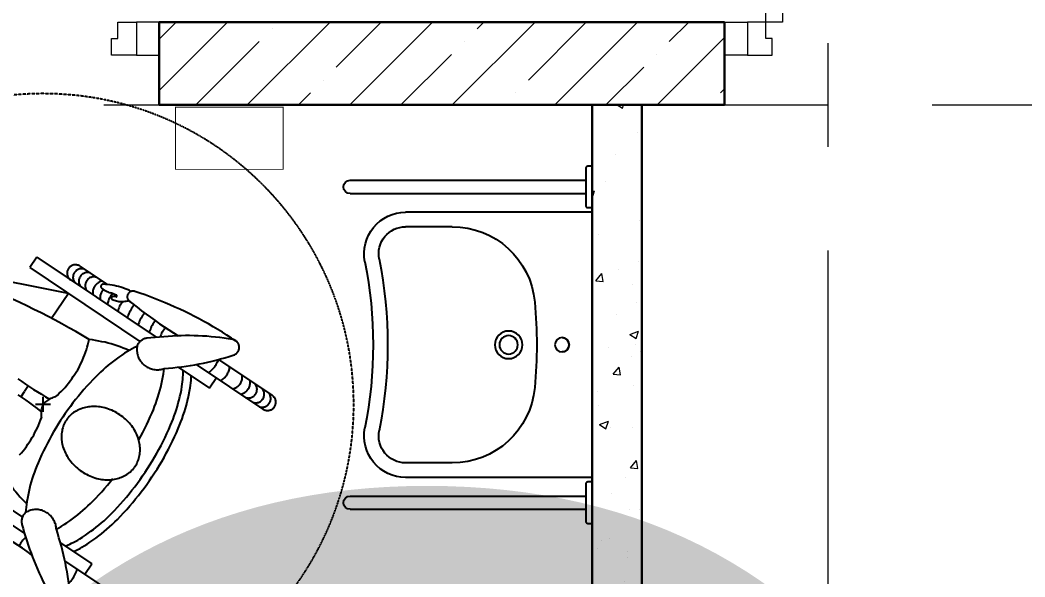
# Model space of a CAD drawing. Header units: millimetres. Extents: x -13407 to 8063098, y -54153 to 109271.
# Drawn here: x 40734 to 43160, y 14651 to 15995 of the extents above; entities that cross this region are included whole.
import ezdxf
from ezdxf.enums import TextEntityAlignment as Align

# ---------------------------------------------------------------- set-up
doc = ezdxf.new("R2018")
doc.units = ezdxf.units.MM
for name, pattern in [('ACAD_ISO03W100', [30, 12, -18]), ('CENTER', [2, 1.25, -0.25, 0.25, -0.25]), ('TRATTEGGIATA', [0.75, 0.5, -0.25])]:
    doc.linetypes.add(name, pattern=pattern)
doc.layers.get('Defpoints').update_dxf_attribs({"color": 6})
for name, color, linetype, lineweight in [('АР_Двери', 5, 'Continuous', 18), ('АР_Маркер экспликации', 239, 'Continuous', 13), ('АР_Номер помещения', 1, 'Continuous', 25), ('АР_Оси', 193, 'Continuous', 9), ('АР_Перегородки газоблок', 165, 'Continuous', 30), ('АР_Перегородки газоблок_Штрих', 165, 'Continuous', 5), ('АР_Помещения_площадь', 19, 'Continuous', 9), ('АР_Сущ Несущая стена', 202, 'Continuous', 30), ('АР_Штриховка монолит', 250, 'Continuous', 9), ('ТХ_ОСНОВНОЙ', 103, 'Continuous', 25)]:
    doc.layers.add(name, color=color, linetype=linetype, lineweight=lineweight)
doc.layers.add('АР_Названия помещений', color=124, linetype='Continuous', lineweight=5, plot=False)
doc.layers.add('ТХ_обор_бытовое', color=14, linetype='Continuous')
doc.layers.add('ТХ_сантехника', color=253, linetype='Continuous')
doc.styles.add('ISOCPEUR', font='isocpeur.ttf', dxfattribs={"width": 0.7})
doc.styles.get("Standard").update_dxf_attribs({"font": 'arial.ttf'})

# ---------------------------------------------------------------- blocks, each defined once
blk = doc.blocks.new('*U344')
for points in [[(0, 0), (0, -80), (55, -80), (55, 0), (0, 0)], [(55, -80), (55, 0), (115, 0), (115, -40), (100, -40), (100, -80), (55, -80)], [(1175, -80), (1175, 0), (1115, 0), (1115, -40), (1130, -40), (1130, -80), (1175, -80)], [(1230, 0), (1230, -80), (1175, -80), (1175, 0), (1230, 0)]]:
    blk.add_lwpolyline(points)
blk.add_lwpolyline([(100, -80), (100, -1110), (140, -1110), (140, -80)], close=True)
at = {"linetype": 'ACAD_ISO03W100', "ltscale": 3}
blk.add_arc((100, -80), 1030, 270, 0, dxfattribs=at)
blk = doc.blocks.new('*U370')
for points in [[(0, 0), (0, -80), (55, -80), (55, 0), (0, 0)], [(55, -80), (55, 0), (115, 0), (115, -40), (100, -40), (100, -80), (55, -80)], [(1075, -80), (1075, 0), (1015, 0), (1015, -40), (1030, -40), (1030, -80), (1075, -80)], [(1130, 0), (1130, -80), (1075, -80), (1075, 0), (1130, 0)]]:
    blk.add_lwpolyline(points)
blk.add_lwpolyline([(100, -80), (100, -1010), (140, -1010), (140, -80)], close=True)
at = {"linetype": 'ACAD_ISO03W100', "ltscale": 3}
blk.add_arc((100, -80), 930, 270, 0, dxfattribs=at)
blk = doc.blocks.new('Из_буфера26453')
for points in [[(15.1, 355.1), (-272.6, 162)], [(15.1, 355.1), (31.8, 330.1)], [(31.8, 330.1), (-233.9, 151.9)], [(-88.8, 333.3), (-154.9, 289.3)], [(-112.7, 317.4), (-110.8, 318), (-109.2, 318.2), (-105.5, 318.2), (-103.7, 318), (-101.8, 317.7), (-100.2, 317.1), (-98.4, 316.3), (-96.8, 315.5), (-95.2, 314.7), (-93.9, 313.7), (-92.5, 312.4), (-91.2, 311), (-90.2, 309.7), (-89.1, 308.1), (-88, 306.5), (-87.5, 305), (-86.7, 303.1), (-86.4, 301.5), (-86.2, 299.6), (-85.9, 297.8), (-85.9, 295.9), (-86.2, 294.1), (-86.4, 292.5), (-87, 290.6), (-87.8, 289), (-88.6, 287.2), (-89.4, 285.9), (-90.4, 284.3)], [(-98.9, 326.7), (-97, 327.2), (-95.4, 327.5), (-91.7, 327.5), (-89.9, 327.2), (-88, 327), (-86.4, 326.4), (-84.6, 325.6), (-83, 324.8), (-81.4, 324.1), (-80.1, 323), (-78.7, 321.6), (-77.4, 320.3), (-76.4, 319), (-75.3, 317.4), (-74.3, 315.8), (-73.7, 314.2), (-72.9, 312.4), (-72.7, 310.8), (-72.4, 308.9), (-72.1, 307.1), (-72.1, 305.2), (-72.4, 303.3), (-72.7, 301.8), (-73.2, 299.9), (-74, 298.1), (-74.8, 296.5), (-75.6, 294.9), (-76.6, 293.5)], [(-88.8, 333.3), (-87.5, 334.4), (-85.9, 335.2), (-84.3, 335.7), (-82.5, 336.2), (-80.9, 336.5), (-79, 336.8), (-75.6, 336.8), (-74, 336.5), (-72.1, 336), (-70.5, 335.5), (-68.9, 334.6), (-67.4, 333.8), (-66, 333.1), (-64.7, 332), (-63.4, 330.7), (-62.3, 329.3), (-61.2, 328), (-60.2, 326.4), (-59.4, 324.8), (-58.9, 323.3), (-58.3, 321.6), (-58.1, 319.8), (-57.8, 318.2), (-57.8, 314.7), (-58.1, 312.9), (-58.6, 311.3), (-59.1, 309.7), (-59.9, 307.9), (-60.7, 306.5), (-61.8, 305), (-62.9, 303.6), (-63.9, 302.3), (-65.2, 301.2), (-66.6, 300.2)], [(-142.7, 297.5), (-140.6, 297), (-138.4, 296.2), (-136.3, 295.4), (-134.4, 294.3), (-132.6, 293), (-130.7, 291.7), (-129.1, 290.4), (-127.5, 288.8), (-126, 287.2), (-124.9, 285.3), (-123.6, 283.4), (-122.5, 281.3), (-121.7, 279.5), (-120.9, 277.4), (-120.4, 275.3), (-120.1, 272.8), (-119.9, 270.7), (-119.9, 268.6), (-120.1, 266.5), (-120.4, 264.1)], [(-128.3, 307.1), (-126.5, 307.3), (-124.6, 307.6), (-123, 307.9), (-121.2, 307.9), (-119.3, 307.6), (-117.5, 307.1), (-115.9, 306.5), (-114, 306), (-112.4, 305.2), (-110.8, 304.1), (-109.5, 303.1), (-107.9, 302), (-106.9, 300.7), (-105.5, 299.1), (-104.7, 297.8), (-103.7, 296.2), (-102.9, 294.3), (-102.4, 292.7), (-102.1, 290.9), (-101.6, 289.3), (-101.6, 285.6), (-101.8, 283.7), (-102.1, 281.9), (-102.6, 280.3), (-103.1, 278.4), (-104, 276.8), (-105, 275.3), (-106.1, 273.7)], [(-111.6, 156.7), (-95.2, 166.5), (-78.7, 175.8), (-62.3, 185.1), (-45.6, 194.4), (-28.9, 203.4), (-11.9, 212.1), (5, 220.9), (22, 229.4), (39, 237.9), (56.2, 246.1), (73.5, 254), (90.7, 262), (108, 269.7), (125.4, 277.4), (142.9, 284.8), (160.4, 292), (178.2, 299.1)], [(-61, 267.8), (177.4, 314.7)], [(-465.6, 153), (-454.8, 160.1), (-443.9, 167.3), (-432.8, 174.2), (-421.9, 180.8), (-410.5, 187.5), (-399.4, 194.1), (-387.9, 200.2), (-376.5, 206.5), (-365.1, 212.4), (-353.5, 218.2), (-341.8, 224), (-330.1, 229.6), (-318.2, 234.9), (-306.3, 240.2), (-294.3, 245.3), (-282.4, 250.3), (-270.2, 255.1), (-258.3, 259.9), (-246.1, 264.1), (-233.6, 268.6), (-221.4, 272.6)], [(-221.4, 272.6), (-220.1, 273.1), (-218.8, 273.4), (-214.3, 273.4), (-212.9, 272.8), (-211.6, 272.6), (-210.3, 271.8), (-209.2, 271.3), (-207.9, 270.2), (-206.8, 269.4), (-206, 268.4), (-205.3, 267), (-204.5, 265.7), (-203.9, 264.4), (-203.4, 263), (-203.1, 261.7), (-203.1, 257.5), (-203.4, 256.1), (-203.9, 254.6), (-204.5, 253.3), (-205.3, 252.2), (-206, 250.9), (-207.1, 249.8), (-208.2, 249), (-209.2, 248.2), (-210.6, 247.4), (-211.9, 246.9), (-213.2, 246.3)], [(-212.7, 272.8), (-207.9, 275.3), (-202.8, 277.4), (-197.8, 279.2), (-192.8, 281.1), (-187.5, 282.7), (-182.4, 284.3), (-177.1, 285.6), (-171.8, 286.6), (-166.5, 287.7), (-161.2, 288.5), (-155.7, 289.3), (-150.3, 289.6), (-145, 289.9)], [(-177.1, 263.3), (-172.4, 265.2), (-167.3, 267.3), (-162.5, 268.9)], [(-168.1, 267), (-166.3, 264.9), (-164.7, 262.8), (-162.8, 260.7), (-161.5, 258.5), (-160.2, 256.1), (-158.8, 253.8), (-157.8, 251.1), (-157, 248.7), (-156.2, 246.1), (-155.7, 243.4), (-155.4, 240.8)], [(-141.3, 280.5), (-144, 278.4), (-146.9, 276.6), (-149.8, 274.7), (-152.8, 273.1), (-155.9, 271.5), (-159.1, 270.2), (-162.5, 268.9)], [(-145.3, 277.4), (-144, 276), (-142.7, 274.2), (-141.6, 272.6), (-140.6, 270.7), (-139.8, 268.9), (-139, 266.8), (-138.4, 264.9), (-137.9, 262.8), (-137.6, 260.7), (-137.4, 258.8), (-137.4, 256.7), (-137.6, 254.6), (-137.9, 252.4)], [(-145, 289.9), (-143.2, 289.9), (-142.4, 289.3), (-141.6, 288.8), (-140.8, 288.2), (-140.3, 287.4), (-139.8, 286.6), (-139.5, 285.9), (-139.5, 283.2), (-140, 282.1), (-140.6, 281.3), (-141.1, 280.8), (-141.9, 280)], [(-61, 267.8), (-20.7, 207.6)], [(-206.3, 251.1), (-216.7, 242.6), (-227.3, 234.4), (-237.9, 226.2), (-248.7, 217.9), (-259.6, 210.3), (-270.5, 202.3), (-281.4, 194.6), (-292.5, 187.2), (-303.6, 179.8), (-315, 172.6), (-326.4, 165.5)], [(-166.3, 254), (-168.9, 252.7), (-171.6, 251.6), (-174.5, 250.6), (-177.4, 249.8), (-180.1, 249.2), (-183, 248.7), (-185.9, 248.5), (-188.8, 248.2), (-192, 248.5), (-194.9, 248.5), (-197.8, 249), (-200.7, 249.5), (-203.4, 250), (-206.3, 251.1)], [(-191.7, 248.5), (-189.9, 245.5), (-188, 242.6), (-186.4, 239.7), (-184.8, 236.8), (-183.5, 233.6), (-182.2, 230.4), (-181.1, 227.3), (-180.3, 224)], [(-176.3, 259.9), (-176.9, 259.9), (-177.4, 260.1), (-177.9, 260.4), (-178.2, 260.9), (-178.2, 262.5), (-177.7, 262.8), (-177.1, 263.3)], [(-176.3, 259.9), (-174.5, 260.1), (-169.2, 260.1), (-167.6, 259.9)], [(-167.6, 259.9), (-166.8, 259.6), (-166.3, 259.4), (-165.7, 259.1), (-165.2, 258.5), (-164.9, 258), (-164.7, 257.5), (-164.7, 255.9), (-164.9, 255.3), (-165.2, 254.8), (-165.7, 254.3), (-166.3, 254)], [(-244.8, 220.1), (-242.6, 217.1), (-240.2, 214.3), (-238.4, 211.1), (-236.5, 207.9), (-234.7, 204.7), (-233.1, 201.3), (-231.8, 198.1), (-230.4, 194.4), (-229.4, 190.9)], [(-220.6, 240.2), (-218.2, 237.6), (-215.8, 234.7), (-213.7, 231.8), (-211.9, 228.6), (-210, 225.4), (-208.2, 222.2), (-206.8, 219), (-205.3, 215.6), (-204.2, 212.1), (-203.1, 208.7)], [(61, 62), (51.7, 55.4), (42.5, 48.8), (32.9, 42.4), (23.3, 36.3), (13.8, 30.2), (4, 24.4), (-5.8, 18.5), (-15.6, 13)], [(-271.5, 202.3), (-269.2, 199.4), (-267, 196.5), (-264.9, 193.3), (-263, 190.1), (-261.2, 186.9), (-259.9, 183.5), (-258.3, 180), (-257.2, 176.6), (-256.2, 173.2)], [(-295.1, 185.4), (-293.3, 183), (-291.2, 180.3), (-289.3, 177.4), (-287.7, 174.7), (-286.1, 171.8), (-284.8, 168.7), (-283.5, 165.7), (-282.1, 162.5)], [(-459, 118.8), (-460.9, 119.3), (-462.5, 119.9), (-464, 120.9), (-465.6, 122), (-467, 123), (-468.3, 124.4), (-469.6, 125.7), (-470.7, 127.3), (-471.5, 128.9), (-472.3, 130.5), (-472.8, 132), (-473.4, 133.9), (-473.6, 135.7), (-473.6, 139.5), (-473.4, 141.1), (-472.8, 142.9), (-472.3, 144.8), (-471.5, 146.4), (-470.7, 148), (-469.6, 149.6), (-468.6, 150.9), (-467.2, 152.2), (-465.6, 153.3), (-464, 154.3), (-462.5, 155.1), (-460.9, 155.9), (-459.3, 156.5), (-457.4, 156.7)], [(-457.4, 156.7), (-447.1, 158.6), (-436.8, 159.9), (-426.4, 161.2), (-416.1, 162.5), (-405.7, 163.3), (-395.4, 164.4), (-385.1, 164.9), (-374.7, 165.5), (-364.4, 165.7), (-353.7, 166), (-343.4, 166), (-333, 165.7), (-322.7, 165.2), (-312.1, 164.7), (-301.8, 164.1), (-291.4, 163.3)], [(-291.4, 163.3), (-281.1, 162.5), (-270.7, 161.7), (-260.4, 160.7), (-250.1, 159.6)], [(-250.1, 159.6), (-247.9, 159.1), (-245.8, 158.8), (-243.7, 158), (-241.8, 157.2), (-240, 156.2), (-238.1, 155.1), (-236.3, 153.8), (-234.7, 152.5), (-233.1, 151.1), (-231.8, 149.6), (-230.4, 147.7), (-229.4, 145.8), (-228.3, 144), (-227.5, 142.1), (-226.7, 140)], [(-207.6, 130.2), (-200.5, 133.1), (-193.3, 136), (-186.2, 138.7), (-179, 141.1), (-171.6, 143.4), (-164.4, 145.8), (-157, 147.7), (-149.6, 149.8), (-141.9, 151.4), (-134.4, 153), (-126.7, 154.3), (-119.3, 155.7), (-111.6, 156.7)], [(-29.7, 18), (-34.5, 22.5), (-39.2, 27), (-44, 31.5), (-48.5, 36.3), (-53, 41.1), (-57.3, 46.1), (-61.2, 51.2), (-65.2, 56.5), (-69.2, 61.8), (-72.9, 67.1), (-76.6, 72.7), (-80.1, 77.9), (-83.5, 83.8), (-86.7, 89.4), (-89.6, 95.2), (-92.5, 101), (-95.2, 107.1), (-97.8, 113.2), (-100.2, 119.1), (-102.6, 125.4), (-104.7, 131.5), (-106.6, 137.9), (-108.4, 144), (-110, 150.4), (-111.6, 156.7)], [(-226.7, 140), (-226.4, 137.4), (-226.2, 134.4), (-226.2, 131.5), (-226.4, 128.9), (-226.7, 125.9), (-227.3, 123.3), (-227.8, 120.4), (-228.6, 117.7), (-229.7, 115.1), (-230.7, 112.4), (-231.8, 110), (-233.3, 107.4), (-234.7, 105), (-236.5, 102.8), (-238.1, 100.8), (-240.2, 98.6), (-242.1, 96.5), (-244.2, 94.7), (-246.6, 93), (-249, 91.5), (-251.4, 89.9), (-253.8, 88.8), (-256.4, 87.5), (-259.1, 86.5), (-261.7, 85.7), (-264.4, 84.8), (-267.3, 84.3), (-270, 84), (-272.9, 83.8), (-278.4, 83.8), (-281.4, 84), (-284, 84.6), (-286.9, 85.1), (-289.5, 85.9), (-292.2, 86.7)], [(-226.7, 140), (-220.9, 137.4), (-215, 134.2), (-209.2, 131), (-203.7, 127.8)], [(-203.7, 127.8), (-196.8, 123.3), (-189.9, 118.8), (-183.2, 114.3), (-176.6, 109.5), (-170, 104.5), (-163.6, 99.4), (-157.2, 94.4), (-150.9, 89.1), (-144.8, 83.5), (-138.7, 78.2), (-132.8, 72.4), (-127, 66.5)], [(4.5, -17.2), (13.5, -10.1), (22.5, -3.2), (31.8, 3.4), (41.1, 10.1), (50.4, 16.4), (59.9, 22.8)], [(-553.2, 22), (-424, 108.4)], [(-292.2, 86.7), (-302.8, 87.5), (-313.4, 88.6), (-324, 89.6), (-334.7, 91), (-345.3, 92.3), (-355.6, 94.1), (-366.2, 95.7), (-376.5, 97.6), (-387.1, 99.7), (-397.5, 102.1), (-407.9, 104.5), (-418.2, 106.9), (-428.5, 109.8), (-438.6, 112.4), (-449, 115.6), (-459, 118.8)], [(-399.9, 76.6), (-402.5, 78.7), (-405.2, 80.9), (-407.6, 83.3), (-410, 85.7), (-412.1, 88.3), (-414.2, 91), (-416.1, 93.6), (-417.9, 96.5), (-419.7, 99.4), (-421.4, 102.4), (-422.7, 105.5), (-424, 108.4)], [(-530.9, -11.4), (-370.2, 96.5)], [(-428.5, 57.3), (-430.7, 58.6), (-432.8, 60.2), (-434.9, 61.8), (-437, 63.3), (-438.9, 65.2), (-440.5, 67.1), (-442, 69.2), (-443.6, 71.3), (-445, 73.5), (-446.3, 75.8), (-447.4, 78.2), (-448.4, 80.6), (-449.2, 83), (-450, 85.4), (-450.3, 88), (-450.8, 90.7)], [(-326.2, 89.9), (-401.7, 39.2)], [(-335.2, 43.5), (-336, 49), (-336.8, 54.3), (-337.3, 59.9), (-337.6, 65.5), (-337.9, 70.8), (-338.1, 76.3), (-338.1, 81.9)], [(-290.4, 73.5), (-291.4, 80.1), (-292.2, 86.7)], [(-263, -20.4), (-266.2, -13), (-269.2, -5.3), (-272.1, 2.4), (-274.7, 10.1), (-277.1, 17.8), (-279.5, 25.7), (-281.9, 33.7), (-284, 41.6), (-285.8, 49.6), (-287.5, 57.6), (-289, 65.5), (-290.4, 73.5)], [(-489.8, 16.2), (-491.6, 15.9), (-493.3, 15.6), (-495.1, 15.4), (-496.9, 15.6), (-498.8, 15.6), (-500.6, 16.2), (-502.2, 16.7), (-504.1, 17.2), (-505.7, 18), (-507.3, 19.1), (-508.6, 20.1), (-510, 21.2), (-511.3, 22.5), (-512.3, 24.1), (-513.4, 25.4), (-514.2, 27), (-515, 28.9), (-515.8, 30.5), (-516, 32.3), (-516.3, 34.2), (-516.6, 36.1), (-516.6, 37.6), (-516.3, 39.5), (-516, 41.4), (-515.5, 43.2), (-514.7, 44.8), (-513.9, 46.4), (-513.1, 48), (-512.1, 49.6)], [(-477.3, 24.6), (-479.4, 25.2), (-481.6, 26), (-483.4, 26.8), (-485.6, 27.8), (-487.4, 28.9), (-489.3, 30.2), (-490.8, 31.8), (-492.4, 33.4), (-493.8, 35), (-495.1, 36.9), (-496.2, 38.7), (-497.2, 40.6), (-498.3, 42.7), (-498.8, 44.8), (-499.3, 46.9), (-499.9, 49), (-499.9, 55.7), (-499.6, 57.8)], [(-457.9, 37.6), (-460.1, 38.2), (-462.2, 38.9), (-464.3, 39.8), (-466.2, 40.8), (-468, 41.9), (-469.9, 43.2), (-471.5, 44.5), (-473.1, 46.1), (-474.7, 48), (-475.7, 49.6), (-477.1, 51.7), (-478.1, 53.6), (-478.9, 55.7), (-479.7, 57.8), (-480.2, 59.9), (-480.5, 62), (-480.8, 64.2), (-480.8, 66.3), (-480.5, 68.7), (-480.2, 70.8)], [(-418.4, 64.2), (-401.7, 39.2)], [(-354.8, 40.3), (-355.9, 45.9), (-356.4, 51.7), (-357.2, 57.3), (-357.5, 62.8), (-357.7, 68.7)], [(-127, 66.5), (-119.9, 59.1), (-112.7, 51.4), (-105.5, 43.7), (-98.6, 36.1), (-91.7, 28.1), (-85.1, 19.9), (-78.5, 11.9), (-72.1, 3.4), (-65.8, -4.8), (-59.7, -13.3), (-53.6, -21.7), (-47.7, -30.5)], [(-522.7, -5.8), (-524.5, -6.4), (-526.4, -6.6), (-530.1, -6.6), (-531.7, -6.4), (-533.5, -6.1), (-535.4, -5.6), (-537, -4.8), (-538.6, -4), (-540.2, -3.2), (-541.8, -2.2), (-543.1, -0.8), (-544.4, 0.5), (-545.5, 1.8), (-546.5, 3.4), (-547.3, 5), (-548.1, 6.6), (-548.6, 8.5), (-549.2, 10.1), (-549.4, 11.9), (-549.4, 15.6), (-549.2, 17.5), (-548.9, 19.1), (-548.4, 20.9), (-547.9, 22.5), (-547.1, 24.4), (-546, 26), (-544.9, 27.3)], [(-507.3, 4.5), (-508.9, 4.2), (-510.8, 4), (-512.6, 3.7), (-514.4, 4), (-516.3, 4), (-517.9, 4.5), (-519.8, 5), (-521.3, 5.6), (-522.9, 6.4), (-524.5, 7.4), (-526.1, 8.5), (-527.5, 9.5), (-528.8, 10.8), (-529.8, 12.4), (-530.9, 13.8), (-531.7, 15.4), (-532.5, 17.2), (-533, 18.8), (-533.5, 20.7), (-533.8, 22.5), (-533.8, 27.8), (-533.3, 29.7), (-533, 31.5), (-532.2, 33.1), (-531.4, 34.7), (-530.6, 36.3), (-529.6, 37.9)], [(-326.2, -58.4), (-329.3, -50.4), (-332.5, -42.4), (-335.4, -34.5), (-338.4, -26.3), (-341, -18), (-343.4, -9.8), (-345.8, -1.6), (-347.9, 6.6), (-350, 15.1), (-351.9, 23.3), (-353.5, 31.8), (-354.8, 40.3)], [(-307.9, -50.4), (-310.8, -43), (-314, -35.3), (-316.6, -27.6), (-319.5, -19.9), (-321.9, -12.2), (-324.3, -4.3), (-326.4, 3.7), (-328.5, 11.4), (-330.4, 19.3), (-332.3, 27.5), (-333.9, 35.5), (-335.2, 43.5)], [(35.3, 45.3), (44.6, 31.3)], [(53.8, 17.5), (44.6, 31.3)], [(-530.9, -11.4), (-532.5, -12.2), (-534, -13), (-535.7, -13.8), (-537.3, -14.1), (-539.1, -14.6), (-540.7, -14.6), (-542.6, -14.9), (-544.1, -14.6), (-546, -14.3), (-547.6, -14.1), (-549.2, -13.5), (-550.8, -12.7), (-552.4, -11.9), (-554, -10.9), (-555.3, -9.8), (-556.6, -8.5), (-557.7, -7.2), (-558.7, -5.8), (-559.5, -4.5), (-560.3, -2.9), (-561.1, -1.3), (-561.4, 0.5), (-561.9, 2.1), (-561.9, 4), (-562.2, 5.6), (-561.9, 7.4), (-561.6, 9), (-561.4, 10.8), (-560.8, 12.4), (-560.1, 14), (-559.2, 15.6), (-558.2, 17), (-557.2, 18.5), (-555.8, 19.6), (-554.7, 20.9), (-553.2, 22)], [(-29.7, 18), (-26.8, 17.2), (-23.9, 16.4), (-21.2, 15.4), (-18.3, 14.3), (-15.6, 13), (-13, 11.4), (-10.6, 9.8), (-8.2, 8.2), (-5.8, 6.4), (-3.5, 4.2), (-1.3, 2.1), (0.5, 0)], [(-17.5, 0), (18.6, 0)], [(-1.3, 2.6), (0, 0), (1.1, -2.7), (2.1, -5.6), (2.9, -8.5), (3.7, -11.4), (4.3, -14.3), (4.5, -17.2), (4.8, -20.2), (4.8, -26.3), (4.5, -29.2), (4, -32.1)], [(0.5, 18), (0.5, -18)], [(-231, -85.7), (-236, -76.6), (-240.8, -67.4), (-245.6, -58.1), (-250.1, -48.8), (-254.6, -39.5), (-258.8, -30), (-263, -20.4)], [(-185.4, -24.9), (-181.6, -22.5), (-177.7, -20.2), (-173.9, -18), (-170, -16.2), (-166, -14.3), (-161.8, -12.7), (-157.8, -11.1), (-153.5, -9.8), (-149.3, -8.5)], [(-149.3, -8.5), (-145.3, -7.4), (-141.3, -6.6), (-137.4, -6.1), (-133.4, -5.6), (-129.1, -5.3), (-125.2, -5.1), (-121.2, -5.1), (-117.2, -5.3), (-113, -5.6)], [(-113, -5.6), (-109.5, -6.1), (-106.1, -6.6), (-102.6, -7.2), (-99.2, -8.2), (-95.7, -9), (-92.3, -10.3), (-89.1, -11.7), (-85.6, -13), (-82.5, -14.6), (-79.5, -16.2)], [(-79.5, -16.2), (-76.4, -18), (-73.5, -19.9), (-70.5, -22), (-67.9, -24.4), (-65.2, -26.8), (-62.9, -29.4), (-60.5, -32.1), (-58.3, -34.7), (-56.2, -37.7)], [(-214, -52), (-211.4, -48.5), (-208.4, -45.4), (-205.5, -41.9), (-202.3, -38.7), (-199.1, -35.8), (-196, -32.9), (-192.5, -30), (-188.8, -27.3), (-185.4, -24.9)], [(-56.2, -37.7), (-54.3, -40.6), (-52.8, -43.8), (-51.2, -47), (-49.6, -50.1), (-48.5, -53.6), (-47.4, -56.8), (-46.4, -60.2), (-45.9, -63.9), (-45.1, -67.4)], [(-47.7, -30.5), (-41.9, -39.2), (-36.3, -48), (-30.7, -57), (-25.5, -66.1), (-20.4, -75.1), (-15.4, -84.3), (-10.3, -93.4), (-5.6, -102.9), (-1.1, -112.2), (3.5, -121.7), (7.7, -131.3), (11.9, -140.8)], [(57, -121.7), (52.5, -116.9), (48.5, -111.9), (44.3, -106.9), (40.3, -101.6), (36.6, -96.3), (32.9, -90.7), (29.4, -85.4), (26, -79.8), (22.5, -74), (19.6, -68.2), (16.4, -62.3), (13.8, -56.5), (11.1, -50.7), (8.5, -44.6), (6.1, -38.4), (4, -32.1)], [(-262.8, -174.8), (-268.9, -165.5), (-275, -156.2), (-280.8, -146.9), (-286.4, -137.4), (-292, -127.8), (-297.3, -118), (-302.6, -108.2), (-307.6, -98.4), (-312.4, -88.6), (-317.2, -78.5), (-321.7, -68.4), (-326.2, -58.4)], [(-246.3, -163.6), (-252.2, -154.6), (-258, -145.6), (-263.6, -136.6), (-269.2, -127.3), (-274.5, -118), (-279.8, -108.5), (-284.8, -98.9), (-289.5, -89.4), (-294.3, -79.8), (-299.1, -70), (-303.3, -60.2), (-307.9, -50.4)], [(-230.4, -84.3), (-229.4, -80.6), (-228.1, -76.6), (-226.4, -72.9), (-224.6, -69.2), (-222.8, -65.8), (-220.9, -62.1), (-218.8, -58.6), (-216.4, -55.4), (-214, -52)], [(-45.1, -67.4), (-44.8, -70.8), (-44.5, -74.3), (-44.5, -81.4), (-44.8, -85.1), (-45.1, -88.6), (-45.6, -92), (-46.4, -95.5), (-47.2, -98.9), (-48, -102.4)], [(-233.3, -119.6), (-233.9, -116.2), (-234.2, -112.5), (-234.2, -105.3), (-233.9, -101.8), (-233.3, -98.4), (-232.8, -94.7), (-232.3, -91.2), (-231.5, -87.8), (-230.4, -84.3)], [(316.1, -93.6), (50.1, -271.8)], [(-222.5, -149), (-224.3, -146.1), (-225.9, -143.2), (-227.5, -140), (-229.1, -136.6), (-230.2, -133.4), (-231.2, -130), (-232.3, -126.5), (-232.8, -123.1), (-233.3, -119.6)], [(-48, -102.4), (-49.3, -106.3), (-50.7, -110.1), (-52.2, -113.8), (-54.1, -117.5), (-55.7, -121.2), (-57.8, -124.6), (-59.9, -128.1), (-62, -131.5), (-64.4, -134.7)], [(332.8, -118.6), (44.8, -311.6)], [(-64.4, -134.7), (-67.4, -138.2), (-70.3, -141.6), (-73.2, -144.8), (-76.4, -148), (-79.5, -151.2), (-82.7, -154.1), (-86.2, -156.7), (-89.6, -159.4), (-93.3, -162)], [(11.9, -140.8), (15.1, -148.3), (18, -156), (21, -163.6), (23.6, -171.3), (26.3, -179), (28.6, -187), (30.8, -194.9), (32.9, -202.6), (34.7, -210.6), (36.3, -218.8), (37.9, -226.8), (39.5, -234.7)], [(-164.9, -263.6), (-172.4, -255.9), (-179.8, -248), (-187, -240), (-194.1, -232.1), (-201, -223.8), (-207.9, -215.6), (-214.5, -207.1), (-221.2, -198.6), (-227.8, -190.1), (-234.2, -181.4), (-240.2, -172.6), (-246.3, -163.6)], [(-199.1, -170.5), (-202.3, -168.9), (-205.3, -166.8), (-207.9, -164.7), (-210.8, -162.5), (-213.5, -159.9), (-215.8, -157.5), (-218.2, -154.9), (-220.3, -151.9), (-222.5, -149)], [(-93.3, -162), (-97, -164.4), (-101, -166.6), (-104.7, -168.6), (-108.7, -170.8), (-112.7, -172.6), (-116.9, -174.2), (-120.9, -175.8), (-125.2, -177.2), (-129.4, -178.5)], [(101.3, -160.7), (97.3, -167.3), (93.4, -174), (89.1, -180.3), (84.9, -186.7), (80.4, -193.1), (75.8, -199.2), (71.1, -205.3), (66, -211.1), (61.3, -216.9), (56.2, -222.8), (50.9, -228.6), (45.6, -233.9), (40, -239.5)], [(-179.3, -277.7), (-187, -269.7), (-194.4, -261.5), (-201.8, -253.5), (-209.2, -245), (-216.4, -236.8), (-223.3, -228.1), (-230.4, -219.6), (-237.1, -210.8), (-243.7, -202.1), (-250.3, -193.1), (-256.7, -184), (-262.8, -174.8)], [(-165.5, -181.4), (-169.2, -180.9), (-172.6, -180.3), (-176.1, -179.5), (-179.5, -178.7), (-183, -177.7), (-186.4, -176.6), (-189.6, -175.3), (-192.8, -174), (-196, -172.4), (-199.1, -170.5)], [(-120.1, -233.6), (-127.5, -226.2), (-134.4, -218.5), (-141.6, -210.8), (-148.5, -203.1), (-155.1, -195.2), (-161.8, -187.2), (-168.4, -179)], [(-129.4, -178.5), (-133.4, -179.3), (-137.4, -180.1), (-141.3, -180.9), (-145.3, -181.4), (-149.3, -181.7), (-161.5, -181.7), (-165.5, -181.4)], [(-43.7, -294.6), (-50.7, -290.1), (-57.5, -285.9), (-64.2, -281.1), (-70.8, -276.3), (-77.4, -271.6), (-83.8, -266.5), (-90.2, -261.2), (-96.2, -255.9), (-102.4, -250.6), (-108.4, -245), (-114.3, -239.5), (-120.1, -233.6)], [(39.5, -234.7), (40.3, -241.3), (41.1, -247.7), (41.6, -254.3), (42.2, -260.7)], [(-88.3, -324.6), (-95.2, -320.4), (-102.1, -315.8), (-108.7, -311.1), (-115.6, -306.3), (-122, -301.5), (-128.3, -296.5), (-134.7, -291.2), (-141.1, -285.9), (-147.2, -280.6), (-153.3, -275), (-159.1, -269.4), (-164.9, -263.6)], [(-32.1, -301.3), (-31.8, -298.3), (-31.5, -295.7), (-31, -292.8), (-30.5, -290.1), (-29.4, -287.5), (-28.6, -284.8), (-27.6, -282.2), (-26.3, -279.8), (-24.6, -277.1), (-23.3, -274.7), (-21.5, -272.6), (-19.6, -270.5), (-17.8, -268.4), (-15.6, -266.5), (-13.5, -264.7), (-11.4, -262.8), (-9, -261.5), (-6.6, -259.9), (-4, -258.6), (-1.3, -257.5), (1.3, -256.4), (4, -255.6), (6.6, -255.1), (9.6, -254.6), (12.2, -254), (20.7, -254), (23.6, -254.3), (26.3, -254.8), (29.2, -255.4), (31.8, -256.2), (34.5, -257.2), (37.1, -258.3), (39.5, -259.4), (42.2, -260.7)], [(42.2, -260.7), (43.8, -262.3), (45.1, -263.9), (46.4, -265.4), (47.7, -267), (48.8, -268.9), (49.8, -271), (50.7, -272.9), (51.2, -275), (51.7, -277.1), (52, -279.3), (52.2, -281.4), (52.2, -283.5), (52, -285.6), (51.7, -287.7), (51.2, -289.9)], [(-98.9, -341.6), (-106.1, -337.1), (-113.2, -332.3), (-120.4, -327.5), (-127.3, -322.5), (-134.2, -317.4), (-140.8, -312.1), (-147.7, -306.6), (-154.1, -301), (-160.4, -295.4), (-166.8, -289.6), (-173.2, -283.7), (-179.3, -277.7)], [(27.9, -362.8), (38.7, -354.8), (49.6, -347.1), (60.7, -339.7), (71.9, -332.3), (83, -324.9), (94.4, -317.7), (105.8, -310.8), (117.5, -303.9), (128.9, -297), (140.6, -290.4), (152.5, -284)], [(51.2, -289.9), (48.5, -299.6), (45.4, -309.8), (42.2, -319.5), (39, -329.6)], [(-65.8, -467.8), (-65, -457.2), (-63.9, -446.6), (-62.6, -436), (-61.2, -425.4), (-59.7, -415), (-57.8, -404.4), (-56, -394.1), (-54.1, -383.5), (-51.7, -373.1), (-49.3, -362.8), (-46.9, -352.4), (-44.3, -342.1), (-41.4, -331.7), (-38.4, -321.7), (-35.3, -311.3), (-32.1, -301.3)], [(-32.1, -301.3), (-37.9, -298.1), (-43.7, -294.6)], [(-42.2, -333.9), (-117.7, -384.5)], [(-53.8, -341.8), (-59.1, -339.7), (-64.2, -337.6), (-68.9, -335.2), (-74, -332.8), (-78.7, -330.1), (-83.5, -327.5), (-88.3, -324.6)], [(39, -329.6), (35.8, -339.4), (32.6, -349.2), (28.9, -359.1), (25.5, -368.9), (21.7, -378.7), (17.8, -388.2), (13.5, -397.8), (9.3, -407.3), (5, -416.9), (0.5, -426.2), (-4.2, -435.4), (-9, -444.7), (-14, -453.7), (-19.1, -462.8), (-24.4, -471.8), (-30, -480.8)], [(41.9, -320.6), (44.3, -323), (46.7, -325.4), (48.8, -327.8), (50.9, -330.4), (52.8, -333.1), (54.6, -335.7), (56.5, -338.6), (58.1, -341.6)], [(-73.7, -355.1), (-79, -352.7), (-84, -350.1), (-89.1, -347.4), (-93.9, -344.5), (-98.9, -341.6)], [(-213.5, -485), (-52.8, -377.1)], [(-101, -409.4), (-117.7, -384.5)], [(-62, -431.5), (-64.4, -429.1), (-66.6, -426.7), (-68.7, -424), (-70.8, -421.4), (-72.7, -418.5), (-74.5, -415.8), (-76.1, -412.6), (-77.7, -409.7), (-79, -406.5), (-80.3, -403.6), (-81.4, -400.2), (-82.5, -397)]]:
    blk.add_lwpolyline(points)
at = {"linetype": 'TRATTEGGIATA'}
blk.add_circle((0.3, -0.3), 750.2, dxfattribs=at)
blk = doc.blocks.new('*U657')
at = {"layer": 'Defpoints', "color": 7, "style": 'ISOCPEUR', "width": 0.7}
blk.add_attdef('ПЛОЩАДЬ_ПОМЕЩЕНИЯ', text='', height=200, dxfattribs=at).set_placement((-15013.6, 417), align=Align.MIDDLE_RIGHT)
at = {"layer": 'Defpoints', "color": 7, "style": 'ISOCPEUR', "width": 0.7, "flags": 1}
blk.add_attdef('КАТЕГОРИЯ', (-499.2, -2092.2), '', height=250, dxfattribs=at)
at = {"layer": 'АР_Номер помещения', "color": 7, "style": 'ISOCPEUR', "width": 0.7}
blk.add_attdef('НОМЕР_ПОМЕЩЕНИЯ', text='', height=300, dxfattribs=at).set_placement((-12297.4, 1571.6), align=Align.MIDDLE_CENTER)
at = {"layer": 'АР_Помещения_площадь', "color": 7, "lineweight": 30, "width": 0.7, "flags": 104}
blk.add_attdef('ИМЯ_ПОМЕЩЕНИЯ', text='', height=100, dxfattribs=at).set_placement((157.6, 1217.1), align=Align.MIDDLE_CENTER)
blk = doc.blocks.new('*U658')
at = {"layer": 'Defpoints', "color": 7, "style": 'ISOCPEUR', "width": 0.7}
blk.add_attdef('ПЛОЩАДЬ_ПОМЕЩЕНИЯ', text='', height=200, dxfattribs=at).set_placement((-15075.7, 265.5), align=Align.MIDDLE_RIGHT)
at = {"layer": 'Defpoints', "color": 7, "style": 'ISOCPEUR', "width": 0.7, "flags": 1}
blk.add_attdef('КАТЕГОРИЯ', (-499.2, -2092.2), '', height=250, dxfattribs=at)
at = {"layer": 'АР_Номер помещения', "color": 7, "style": 'ISOCPEUR', "width": 0.7}
blk.add_attdef('НОМЕР_ПОМЕЩЕНИЯ', text='', height=300, dxfattribs=at).set_placement((-12620.1, 1443.7), align=Align.MIDDLE_CENTER)
at = {"layer": 'АР_Помещения_площадь', "color": 7, "lineweight": 30, "width": 0.7, "flags": 104}
blk.add_attdef('ИМЯ_ПОМЕЩЕНИЯ', text='', height=100, dxfattribs=at).set_placement((157.6, 1217.1), align=Align.MIDDLE_CENTER)
blk = doc.blocks.new('*U654')
at = {"layer": 'Defpoints', "color": 7, "style": 'ISOCPEUR', "width": 0.7}
blk.add_attdef('ПЛОЩАДЬ_ПОМЕЩЕНИЯ', text='', height=200, dxfattribs=at).set_placement((-14376, 412.8), align=Align.MIDDLE_RIGHT)
at = {"layer": 'Defpoints', "color": 7, "style": 'ISOCPEUR', "width": 0.7, "flags": 1}
blk.add_attdef('КАТЕГОРИЯ', (-499.2, -2092.2), '', height=250, dxfattribs=at)
at = {"layer": 'АР_Номер помещения', "color": 7, "style": 'ISOCPEUR', "width": 0.7}
blk.add_attdef('НОМЕР_ПОМЕЩЕНИЯ', text='', height=300, dxfattribs=at).set_placement((-16307.2, 665.2), align=Align.MIDDLE_CENTER)
at = {"layer": 'АР_Помещения_площадь', "color": 7, "lineweight": 30, "width": 0.7, "flags": 104}
blk.add_attdef('ИМЯ_ПОМЕЩЕНИЯ', text='', height=100, dxfattribs=at).set_placement((157.6, 1217.1), align=Align.MIDDLE_CENTER)
blk = doc.blocks.new('раковина в универсальную кабину')
at = {"linetype": 'Continuous'}
for p, q in [((0, -320), (0, 320)), ((0, 320), (450, 320)), ((337.4, 285), (450, 285)), ((337.4, -285), (450, -285)), ((0, -320), (450, -320))]:
    blk.add_line(p, q, dxfattribs=at)
for centre, radius in [((201.3, 0), 33.3), ((72.4, 0), 17.3), ((201.3, 0), 22.2)]:
    blk.add_circle(centre, radius, dxfattribs=at)
for centre, radius, start, end in [((450, 220), 100, 348.7536, 90), ((337.4, 85), 200, 90, 174.7993), ((450, 220), 65, 348.7536, 90), ((1556.4, 0), 1063, 168.7536, 191.2464), ((1556.4, 0), 1028, 168.7536, 191.2464), ((1273.4, -0.2), 1139.9, 174.7993, 185.1768), ((72.4, 0), 17.3, 90, 270), ((337.4, -85), 200, 185.1768, 270), ((450, -220), 100, 270, 11.2464), ((450, -220), 65, 270, 11.2464)]:
    blk.add_arc(centre, radius, start, end, dxfattribs=at)
blk = doc.blocks.new('поручень пристенно-напольный')
for p, q in [((-32, 1168), (-32, 30)), ((32, 1168), (32, 30))]:
    blk.add_line(p, q)
blk.add_lwpolyline([(100, 0), (-100, 0), (-100, 20, -0.414214), (-90, 30), (90, 30, -0.414214), (100, 20)], format="xyb", close=True)
blk.add_arc((0, 1168), 32, 0, 180)
blk = doc.blocks.new('У240')
at = {"layer": 'ТХ_обор_бытовое', "lineweight": 0, "ltscale": 100, "transparency": 33554687, "const_width": 2}
blk.add_lwpolyline([(259065, 2931.5), (259065, 3191.5), (259215, 3191.5), (259215, 2931.5)], close=True, dxfattribs=at)

msp = doc.modelspace()

# ---------------------------------------------------------------- hatches: boundary and pattern name
at = {"layer": 'АР_Перегородки газоблок_Штрих', "ltscale": 100}
h = msp.add_hatch(dxfattribs=at)
h.set_pattern_fill('AR-CONC', color=256, scale=30)
h.set_pattern_definition([(50, (211803.85, -55205.68), (215.17805, -18.82564), [22.5, -247.5]), (355, (211803.85, -55205.68), (-41.6254, 225.65764), [18, -198]), (100.45144, (211821.79, -55207.25), (173.55265, 206.832), [19.12206, -210.34263]), (46.1842, (211803.85, -55145.68), (320.1724, -49.6558), [33.75, -371.25]), (96.63564, (211830.53, -55149.82), (280.3986, 292.2356), [28.6831, -315.5141]), (351.18416, (211803.85, -55145.68), (280.3986, 292.2356), [27, -297]), (21, (211833.85, -55160.68), (179.07212, -120.78567), [22.5, -247.5]), (326, (211833.85, -55160.68), (72.9946, 217.54501), [18, -198]), (71.45144, (211848.78, -55170.75), (252.06671, 96.75935), [19.12206, -210.34263]), (37.5, (211803.85, -55205.68), (3.647957, 99.868156), [0, -195.6, 0, -201, 0, -198.75]), (7.5, (211803.85, -55205.68), (78.92086, 118.323514), [0, -114.6, 0, -191.1, 0, -75.75]), (327.5, (211736.95, -55205.68), (160.14673, -6.76646), [0, -75, 0, -234, 0, -310.5]), (317.5, (211706.95, -55205.68), (174.95585, 30.03149), [0, -97.5, 0, -155.4, 0, -220.5])])
h.paths.add_polyline_path([(39738.4, 13237.4), (42115, 13237.4), (42115, 15790), (42235, 15790), (42235, 13117.8), (39738.4, 13117)])
at = {"layer": 'АР_Штриховка монолит', "ltscale": 100}
h = msp.add_hatch(dxfattribs=at)
h.set_pattern_fill('ANSI35', color=256, scale=700)
h.set_pattern_definition([(45, (-933262.81, 114349.9), (-123.743687, 123.743687), []), (45, (-933139.07, 114349.9), (-123.743687, 123.743687), [218.75, -43.75, 0, -43.75])])
h.paths.add_polyline_path([(42435, 15990), (41070, 15990), (41070, 15790), (42435, 15790)])

# ---------------------------------------------------------------- linework, layer by layer
at = {"layer": 'АР_Оси', "linetype": 'CENTER', "ltscale": 1000}
for p, q in [((42685, -1811.3), (42685, 32496.2)), ((-12563.8, 15790), (71033.4, 15790))]:
    msp.add_line(p, q, dxfattribs=at)
at = {"layer": 'АР_Перегородки газоблок', "ltscale": 100}
for points in [[(42115, 15790), (42115, 13237.4)], [(42235, 13117.1), (42235, 15790)]]:
    msp.add_lwpolyline(points, dxfattribs=at)
at = {"layer": 'АР_Сущ Несущая стена', "ltscale": 100}
for p, q in [((41070, 15990), (42435, 15990)), ((41070, 15990), (41070, 15790)), ((42435, 15990), (42435, 15790)), ((41070, 15790), (42435, 15790))]:
    msp.add_line(p, q, dxfattribs=at)

# ---------------------------------------------------------------- block references
at = {"ltscale": 250.120383, "xscale": -1, "rotation": 359.9999999999467}
msp.add_blockref('Из_буфера26453', (40789.9, 15067.2), dxfattribs=at)
at = {"layer": 'АР_Двери', "xscale": -1, "rotation": 180}
for name, p in [('*U344', (39840, 15910)), ('*U370', (42435, 15910))]:
    msp.add_blockref(name, p, dxfattribs=at)
at = {"layer": 'АР_Маркер экспликации', "color": 7}
ref = msp.add_blockref('*U657', (52576.7, 23651.2), dxfattribs=at)
lines = msp.add_mtext('\\W0.8000;Учебные кабинеты (2 - 4 классы)', dxfattribs={"layer": 'АР_Названия помещений', "insert": (38590.2, 27083.3), "char_height": 7446.737, "width": 926.94, "attachment_point": 1})
ref.add_attrib('ИМЯ_ПОМЕЩЕНИЯ', '', (38590.2, 27083.3), dxfattribs={"flags": 104}).embed_mtext(lines)
ref = msp.add_blockref('*U658', (35408.9, 23665.6), dxfattribs=at)
lines = msp.add_mtext('\\W0.8000;Учебные кабинеты (2 - 4 классы)', dxfattribs={"layer": 'АР_Названия помещений', "insert": (21437.6, 26957.2), "char_height": 6412.4, "width": 926.94, "attachment_point": 1})
ref.add_attrib('ИМЯ_ПОМЕЩЕНИЯ', '', (21437.6, 26957.2), dxfattribs={"flags": 104}).embed_mtext(lines)
ref = msp.add_blockref('*U654', (35338, 19927.2), dxfattribs=at)
lines = msp.add_mtext('\\W0.8000;Санузел для девочек (начальная школа)', dxfattribs={"layer": 'АР_Названия помещений', "insert": (19822.8, 20539.9), "char_height": 4571.549, "width": 926.94, "attachment_point": 1})
ref.add_attrib('ИМЯ_ПОМЕЩЕНИЯ', '', (19822.8, 20539.9), dxfattribs={"flags": 104}).embed_mtext(lines)
at = {"layer": 'ТХ_ОСНОВНОЙ', "xscale": -1, "rotation": 270.0000000000385}
msp.add_blockref('У240', (38178, -243430.5), dxfattribs=at)
at = {"layer": 'ТХ_сантехника', "xscale": -0.5, "yscale": 0.5, "zscale": 0.5, "rotation": 90}
for p in [(42115, 15592), (42115, 15592), (42115, 15592), (42115, 15592), (42115, 14830), (42115, 14830), (42115, 14830), (42115, 14830)]:
    msp.add_blockref('поручень пристенно-напольный', p, dxfattribs=at)
at = {"layer": 'ТХ_сантехника', "xscale": -1}
msp.add_blockref('раковина в универсальную кабину', (42115, 15211), dxfattribs=at)
msp.add_blockref('раковина в универсальную кабину', (42115, 15211), dxfattribs=at)
msp.add_blockref('раковина в универсальную кабину', (42115, 15211), dxfattribs=at)

doc.saveas('drawing.dxf')
